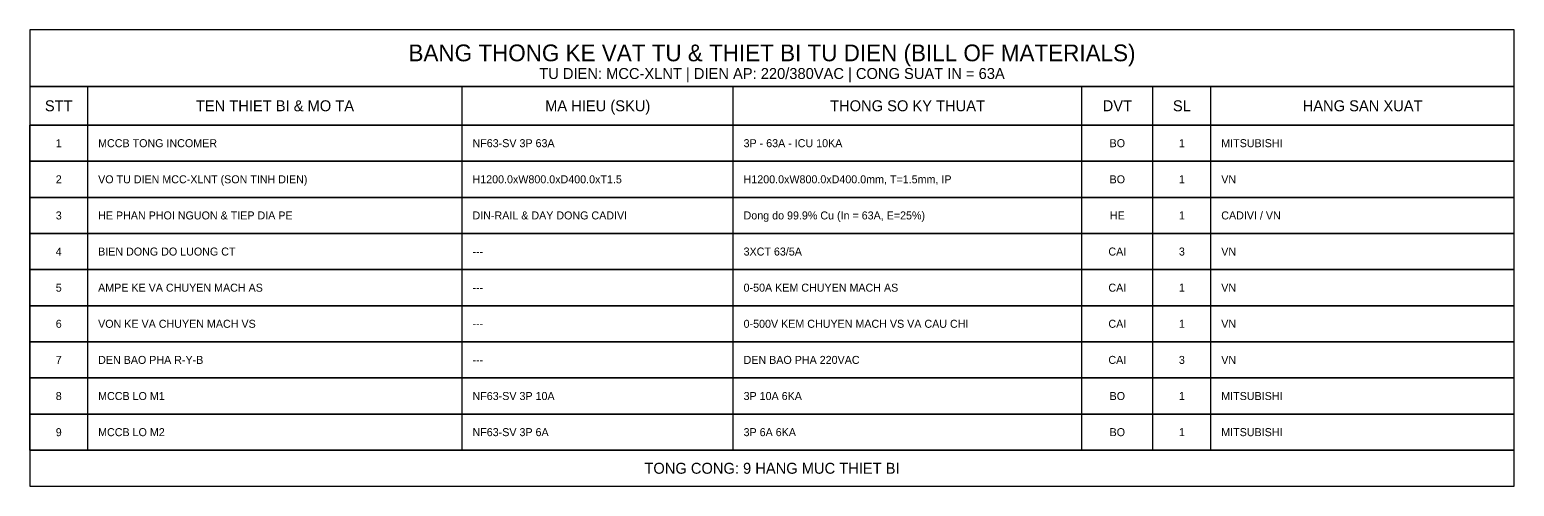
# Model space of a CAD drawing. Header units: metres. Extents: x 48 to 4690, y 45 to 1446.
# Drawn here: x 3540 to 4690, y 1046 to 1400 of the extents above; entities that cross this region are included whole.
import ezdxf
from ezdxf.enums import TextEntityAlignment as Align

# ---------------------------------------------------------------- set-up
doc = ezdxf.new("R2010")
doc.units = ezdxf.units.M
for name, color, linetype, lineweight in [('0_TABLE', 4, 'Continuous', 25), ('0_TABLE_HDR', 2, 'Continuous', 30), ('0_TEXT', 7, 'Continuous', 20)]:
    doc.layers.add(name, color=color, linetype=linetype, lineweight=lineweight)

msp = doc.modelspace()

# ---------------------------------------------------------------- linework, layer by layer
at = {"layer": '0_TABLE', "color": 4}
for p, q in [((3585, 1326), (3585, 1356)), ((3875, 1326), (3875, 1356)), ((4085, 1326), (4085, 1356)), ((4355, 1326), (4355, 1356)), ((4410, 1326), (4410, 1356)), ((4455, 1326), (4455, 1356)), ((3540, 1298), (3540, 1326)), ((3585, 1298), (3585, 1326)), ((3875, 1298), (3875, 1326)), ((4085, 1298), (4085, 1326)), ((4355, 1298), (4355, 1326)), ((4410, 1298), (4410, 1326)), ((4455, 1298), (4455, 1326)), ((3540, 1270), (3540, 1298)), ((3585, 1270), (3585, 1298)), ((3875, 1270), (3875, 1298)), ((4085, 1270), (4085, 1298)), ((4355, 1270), (4355, 1298)), ((4410, 1270), (4410, 1298)), ((4455, 1270), (4455, 1298)), ((3540, 1242), (3540, 1270)), ((3585, 1242), (3585, 1270)), ((3875, 1242), (3875, 1270)), ((4085, 1242), (4085, 1270)), ((4355, 1242), (4355, 1270)), ((4410, 1242), (4410, 1270)), ((4455, 1242), (4455, 1270)), ((3540, 1214), (3540, 1242)), ((3585, 1214), (3585, 1242)), ((3875, 1214), (3875, 1242)), ((4085, 1214), (4085, 1242)), ((4355, 1214), (4355, 1242)), ((4410, 1214), (4410, 1242)), ((4455, 1214), (4455, 1242)), ((3540, 1186), (3540, 1214)), ((3585, 1186), (3585, 1214)), ((3875, 1186), (3875, 1214)), ((4085, 1186), (4085, 1214)), ((4355, 1186), (4355, 1214)), ((4410, 1186), (4410, 1214)), ((4455, 1186), (4455, 1214)), ((3540, 1158), (3540, 1186)), ((3585, 1158), (3585, 1186)), ((3875, 1158), (3875, 1186)), ((4085, 1158), (4085, 1186)), ((4355, 1158), (4355, 1186)), ((4410, 1158), (4410, 1186)), ((4455, 1158), (4455, 1186)), ((3540, 1130), (3540, 1158)), ((3585, 1130), (3585, 1158)), ((3875, 1130), (3875, 1158)), ((4085, 1130), (4085, 1158)), ((4355, 1130), (4355, 1158)), ((4410, 1130), (4410, 1158)), ((4455, 1130), (4455, 1158)), ((3540, 1102), (3540, 1130)), ((3585, 1102), (3585, 1130)), ((3875, 1102), (3875, 1130)), ((4085, 1102), (4085, 1130)), ((4355, 1102), (4355, 1130)), ((4410, 1102), (4410, 1130)), ((4455, 1102), (4455, 1130)), ((3540, 1074), (3540, 1102)), ((3585, 1074), (3585, 1102)), ((3875, 1074), (3875, 1102)), ((4085, 1074), (4085, 1102)), ((4355, 1074), (4355, 1102)), ((4410, 1074), (4410, 1102)), ((4455, 1074), (4455, 1102))]:
    msp.add_line(p, q, dxfattribs=at)
for points in [[(3540, 1356), (4690, 1356), (4690, 1400), (3540, 1400), (3540, 1356)], [(3540, 1326), (4690, 1326), (4690, 1356), (3540, 1356), (3540, 1326)], [(3540, 1298), (4690, 1298), (4690, 1326), (3540, 1326), (3540, 1298)], [(3540, 1270), (4690, 1270), (4690, 1298), (3540, 1298), (3540, 1270)], [(3540, 1242), (4690, 1242), (4690, 1270), (3540, 1270), (3540, 1242)], [(3540, 1214), (4690, 1214), (4690, 1242), (3540, 1242), (3540, 1214)], [(3540, 1186), (4690, 1186), (4690, 1214), (3540, 1214), (3540, 1186)], [(3540, 1158), (4690, 1158), (4690, 1186), (3540, 1186), (3540, 1158)], [(3540, 1130), (4690, 1130), (4690, 1158), (3540, 1158), (3540, 1130)], [(3540, 1102), (4690, 1102), (4690, 1130), (3540, 1130), (3540, 1102)], [(3540, 1074), (4690, 1074), (4690, 1102), (3540, 1102), (3540, 1074)], [(3540, 1046), (4690, 1046), (4690, 1074), (3540, 1074), (3540, 1046)]]:
    msp.add_lwpolyline(points, close=True, dxfattribs=at)

# ---------------------------------------------------------------- texts
at = {"layer": '0_TABLE_HDR', "color": 2}
for s, height, p in [('BANG THONG KE VAT TU & THIET BI TU DIEN (BILL OF MATERIALS)', 13, (4115, 1382)), ('MA HIEU (SKU)', 8.5, (3980, 1341)), ('STT', 8.5, (3562.5, 1341)), ('TEN THIET BI & MO TA', 8.5, (3730, 1341)), ('THONG SO KY THUAT', 8.5, (4220, 1341)), ('DVT', 8.5, (4382.5, 1341)), ('SL', 8.5, (4432.5, 1341)), ('HANG SAN XUAT', 8.5, (4572.5, 1341)), ('TONG CONG: 9 HANG MUC THIET BI', 8.5, (4115, 1060))]:
    msp.add_text(s, height=height, dxfattribs=at).set_placement(p, align=Align.MIDDLE_CENTER)
at = {"layer": '0_TEXT'}
msp.add_text('TU DIEN: MCC-XLNT | DIEN AP: 220/380VAC | CONG SUAT IN = 63A', height=8.5, dxfattribs=at).set_placement((4115, 1366), align=Align.MIDDLE_CENTER)
at = {"layer": '0_TEXT', "color": 7}
for s, p in [('1', (3562.5, 1312)), ('BO', (4382.5, 1312)), ('1', (4432.5, 1312)), ('2', (3562.5, 1284)), ('BO', (4382.5, 1284)), ('1', (4432.5, 1284)), ('3', (3562.5, 1256)), ('HE', (4382.5, 1256)), ('1', (4432.5, 1256)), ('4', (3562.5, 1228)), ('CAI', (4382.5, 1228)), ('3', (4432.5, 1228)), ('5', (3562.5, 1200)), ('CAI', (4382.5, 1200)), ('1', (4432.5, 1200)), ('6', (3562.5, 1172)), ('CAI', (4382.5, 1172)), ('1', (4432.5, 1172)), ('7', (3562.5, 1144)), ('CAI', (4382.5, 1144)), ('3', (4432.5, 1144)), ('8', (3562.5, 1116)), ('BO', (4382.5, 1116)), ('1', (4432.5, 1116)), ('9', (3562.5, 1088)), ('BO', (4382.5, 1088)), ('1', (4432.5, 1088))]:
    msp.add_text(s, height=6.2, dxfattribs=at).set_placement(p, align=Align.MIDDLE_CENTER)
for s, p in [('MCCB TONG INCOMER', (3593, 1312)), ('NF63-SV 3P 63A', (3883, 1312)), ('3P - 63A - ICU 10KA', (4093, 1312)), ('VO TU DIEN MCC-XLNT (SON TINH DIEN)', (3593, 1284)), ('H1200.0xW800.0xD400.0xT1.5', (3883, 1284)), ('H1200.0xW800.0xD400.0mm, T=1.5mm, IP', (4093, 1284)), ('HE PHAN PHOI NGUON & TIEP DIA PE', (3593, 1256)), ('DIN-RAIL & DAY DONG CADIVI', (3883, 1256)), ('Dong do 99.9% Cu (In = 63A, E=25%)', (4093, 1256)), ('BIEN DONG DO LUONG CT', (3593, 1228)), ('3XCT 63/5A', (4093, 1228)), ('---', (3883, 1228)), ('AMPE KE VA CHUYEN MACH AS', (3593, 1200)), ('---', (3883, 1200)), ('0-50A KEM CHUYEN MACH AS', (4093, 1200)), ('VON KE VA CHUYEN MACH VS', (3593, 1172)), ('0-500V KEM CHUYEN MACH VS VA CAU CHI', (4093, 1172)), ('---', (3883, 1172)), ('DEN BAO PHA R-Y-B', (3593, 1144)), ('---', (3883, 1144)), ('DEN BAO PHA 220VAC', (4093, 1144)), ('MCCB LO M1', (3593, 1116)), ('NF63-SV 3P 10A', (3883, 1116)), ('3P 10A 6KA', (4093, 1116)), ('MCCB LO M2', (3593, 1088)), ('NF63-SV 3P 6A', (3883, 1088)), ('3P 6A 6KA', (4093, 1088))]:
    msp.add_text(s, height=6.2, dxfattribs=at).set_placement(p, align=Align.MIDDLE_LEFT)
at = {"layer": '0_TEXT', "color": 3}
for s, p in [('MITSUBISHI', (4463, 1312)), ('VN', (4463, 1284)), ('CADIVI / VN', (4463, 1256)), ('VN', (4463, 1228)), ('VN', (4463, 1200)), ('VN', (4463, 1172)), ('VN', (4463, 1144)), ('MITSUBISHI', (4463, 1116)), ('MITSUBISHI', (4463, 1088))]:
    msp.add_text(s, height=6.2, dxfattribs=at).set_placement(p, align=Align.MIDDLE_LEFT)

doc.saveas('drawing.dxf')
